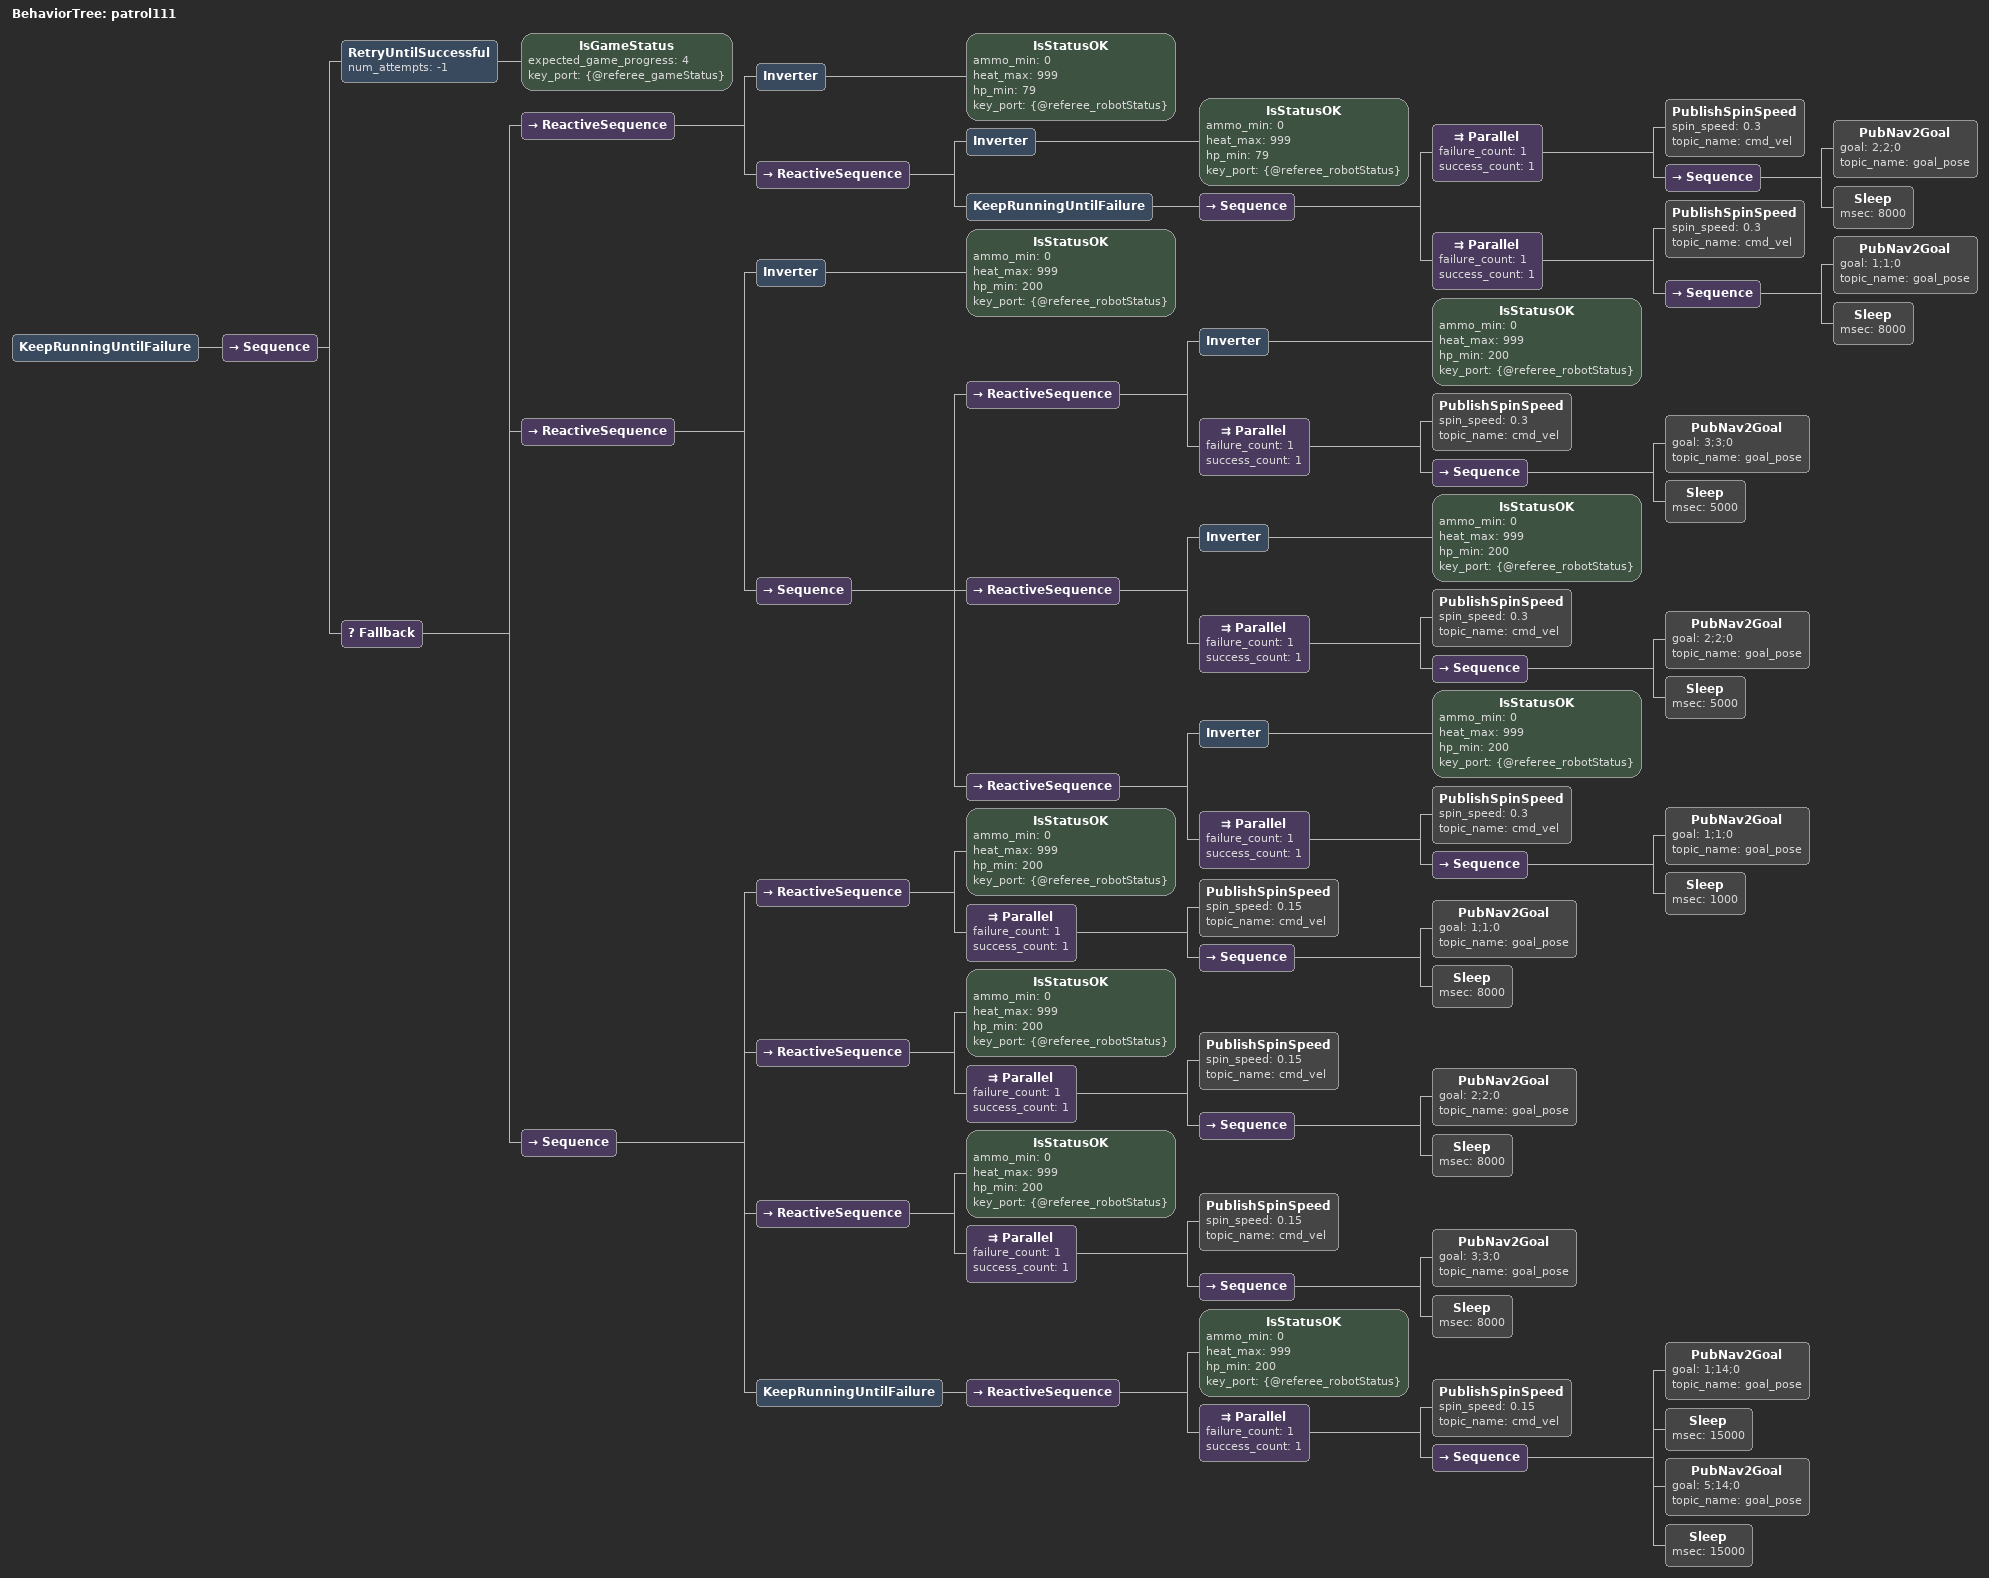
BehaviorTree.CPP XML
<?xml version="1.0" encoding="UTF-8"?>
<root BTCPP_format="4">
  <BehaviorTree ID="patrol111">
    <KeepRunningUntilFailure>
      <Sequence>
        <RetryUntilSuccessful num_attempts="-1">
          <IsGameStatus expected_game_progress="4"
                        key_port="{@referee_gameStatus}"/>
        </RetryUntilSuccessful>
        <Fallback>
          <ReactiveSequence>
            <Inverter>
              <IsStatusOK ammo_min="0"
                          heat_max="999"
                          hp_min="79"
                          key_port="{@referee_robotStatus}"/>
            </Inverter>
            <ReactiveSequence>
              <Inverter>
                <IsStatusOK ammo_min="0"
                            heat_max="999"
                            hp_min="79"
                            key_port="{@referee_robotStatus}"/>
              </Inverter>
              <KeepRunningUntilFailure>
                <Sequence>
                  <Parallel failure_count="1"
                            success_count="1">
                    <PublishSpinSpeed spin_speed="0.3"
                                      topic_name="cmd_vel"/>
                    <Sequence>
                      <PubNav2Goal goal="2;2;0"
                                   topic_name="goal_pose"/>
                      <Sleep msec="8000"/>
                    </Sequence>
                  </Parallel>
                  <Parallel failure_count="1"
                            success_count="1">
                    <PublishSpinSpeed spin_speed="0.3"
                                      topic_name="cmd_vel"/>
                    <Sequence>
                      <PubNav2Goal goal="1;1;0"
                                   topic_name="goal_pose"/>
                      <Sleep msec="8000"/>
                    </Sequence>
                  </Parallel>
                </Sequence>
              </KeepRunningUntilFailure>
            </ReactiveSequence>
          </ReactiveSequence>
          <ReactiveSequence>
            <Inverter>
              <IsStatusOK ammo_min="0"
                          heat_max="999"
                          hp_min="200"
                          key_port="{@referee_robotStatus}"/>
            </Inverter>
            <Sequence>
              <ReactiveSequence>
                <Inverter>
                  <IsStatusOK ammo_min="0"
                              heat_max="999"
                              hp_min="200"
                              key_port="{@referee_robotStatus}"/>
                </Inverter>
                <Parallel failure_count="1"
                          success_count="1">
                  <PublishSpinSpeed spin_speed="0.3"
                                    topic_name="cmd_vel"/>
                  <Sequence>
                    <PubNav2Goal goal="3;3;0"
                                 topic_name="goal_pose"/>
                    <Sleep msec="5000"/>
                  </Sequence>
                </Parallel>
              </ReactiveSequence>
              <ReactiveSequence>
                <Inverter>
                  <IsStatusOK ammo_min="0"
                              heat_max="999"
                              hp_min="200"
                              key_port="{@referee_robotStatus}"/>
                </Inverter>
                <Parallel failure_count="1"
                          success_count="1">
                  <PublishSpinSpeed spin_speed="0.3"
                                    topic_name="cmd_vel"/>
                  <Sequence>
                    <PubNav2Goal goal="2;2;0"
                                 topic_name="goal_pose"/>
                    <Sleep msec="5000"/>
                  </Sequence>
                </Parallel>
              </ReactiveSequence>
              <ReactiveSequence>
                <Inverter>
                  <IsStatusOK ammo_min="0"
                              heat_max="999"
                              hp_min="200"
                              key_port="{@referee_robotStatus}"/>
                </Inverter>
                <Parallel failure_count="1"
                          success_count="1">
                  <PublishSpinSpeed spin_speed="0.3"
                                    topic_name="cmd_vel"/>
                  <Sequence>
                    <PubNav2Goal goal="1;1;0"
                                 topic_name="goal_pose"/>
                    <Sleep msec="1000"/>
                  </Sequence>
                </Parallel>
              </ReactiveSequence>
            </Sequence>
          </ReactiveSequence>
          <Sequence>
            <ReactiveSequence>
              <IsStatusOK ammo_min="0"
                          heat_max="999"
                          hp_min="200"
                          key_port="{@referee_robotStatus}"/>
              <Parallel failure_count="1"
                        success_count="1">
                <PublishSpinSpeed spin_speed="0.15"
                                  topic_name="cmd_vel"/>
                <Sequence>
                  <PubNav2Goal goal="1;1;0"
                               topic_name="goal_pose"/>
                  <Sleep msec="8000"/>
                </Sequence>
              </Parallel>
            </ReactiveSequence>
            <ReactiveSequence>
              <IsStatusOK ammo_min="0"
                          heat_max="999"
                          hp_min="200"
                          key_port="{@referee_robotStatus}"/>
              <Parallel failure_count="1"
                        success_count="1">
                <PublishSpinSpeed spin_speed="0.15"
                                  topic_name="cmd_vel"/>
                <Sequence>
                  <PubNav2Goal goal="2;2;0"
                               topic_name="goal_pose"/>
                  <Sleep msec="8000"/>
                </Sequence>
              </Parallel>
            </ReactiveSequence>
            <ReactiveSequence>
              <IsStatusOK ammo_min="0"
                          heat_max="999"
                          hp_min="200"
                          key_port="{@referee_robotStatus}"/>
              <Parallel failure_count="1"
                        success_count="1">
                <PublishSpinSpeed spin_speed="0.15"
                                  topic_name="cmd_vel"/>
                <Sequence>
                  <PubNav2Goal goal="3;3;0"
                               topic_name="goal_pose"/>
                  <Sleep msec="8000"/>
                </Sequence>
              </Parallel>
            </ReactiveSequence>
            <KeepRunningUntilFailure>
              <ReactiveSequence>
                <IsStatusOK ammo_min="0"
                            heat_max="999"
                            hp_min="200"
                            key_port="{@referee_robotStatus}"/>
                <Parallel failure_count="1"
                          success_count="1">
                  <PublishSpinSpeed spin_speed="0.15"
                                    topic_name="cmd_vel"/>
                  <Sequence>
                    <PubNav2Goal goal="1;14;0"
                                 topic_name="goal_pose"/>
                    <Sleep msec="15000"/>
                    <PubNav2Goal goal="5;14;0"
                                 topic_name="goal_pose"/>
                    <Sleep msec="15000"/>
                  </Sequence>
                </Parallel>
              </ReactiveSequence>
            </KeepRunningUntilFailure>
          </Sequence>
        </Fallback>
      </Sequence>
    </KeepRunningUntilFailure>
  </BehaviorTree>

</root>
